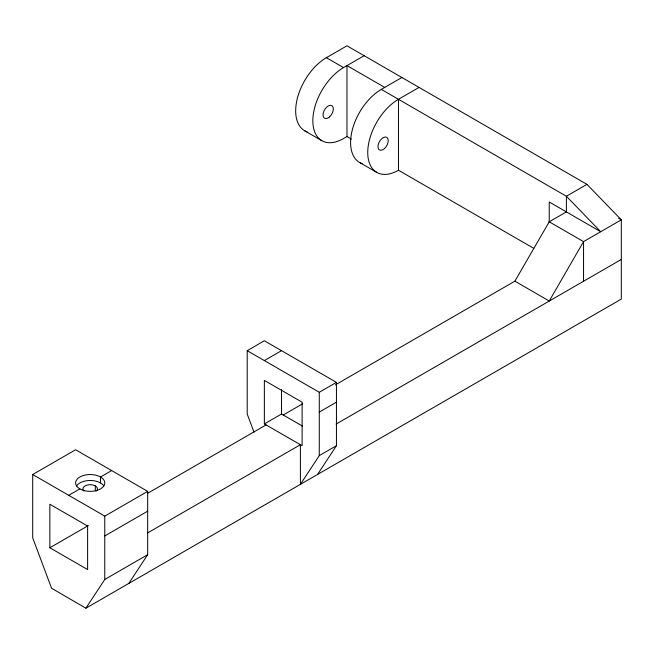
<?xml version="1.0" encoding="UTF-8"?>
<svg xmlns="http://www.w3.org/2000/svg" width="654" height="654" viewBox="0 0 654 654"><rect width="100%" height="100%" fill="white"/><g stroke="black" fill="none" stroke-linecap="round" stroke-linejoin="round"><path stroke-width="0.98" d="M335.412 384.863L514.902 281.155L549.229 221.812L566.389 211.904L566.389 196.249L381.307 89.394A43.442 25.081 -60 0 0 352.31 129.884A43.442 25.081 -60 0 0 362.152 163.647M85.895 608.204L104.771 579.469L147.673 554.698L147.673 491.367L75.602 449.748L32.7 474.518L32.7 537.858L51.576 588.248L85.895 608.204L621.3 299.091L621.3 219.826L586.981 184.363L346.98 45.796L326.387 57.691A43.442 25.081 -60 0 0 297.398 98.182A43.442 25.081 -60 0 0 307.233 131.945M128.797 583.433L147.673 554.698M253.973 432.081L247.204 414.015L247.204 350.675L264.363 340.767L336.442 382.377L336.442 445.717L319.275 455.625L300.399 484.361L300.399 444.712L264.363 423.923L264.363 380.399L302.115 402.194L302.115 445.717L300.399 444.712L147.371 533.075M317.558 474.452L336.442 445.717M351.37 139.089L346.98 136.555L343.546 138.534A43.442 25.081 -60 0 1 312.833 120.802A43.442 25.081 -60 0 1 343.546 67.599L364.139 55.704M381.307 89.394L401.891 77.499M533.689 248.307L398.466 170.236A43.442 25.081 -60 0 1 367.744 152.505A43.442 25.081 -60 0 1 398.466 99.302L419.059 87.407M264.363 360.583L281.522 350.675M586.981 184.363L566.389 196.249L600.707 231.72L549.229 201.996L549.229 222.246M68.735 495.323L79.894 488.89A14.56 8.404 0 0 0 104.256 485.121A14.56 8.404 0 0 0 86.418 474.82A14.56 8.404 0 0 0 79.894 488.89M111.638 470.561L100.487 476.995L100.487 482.938M49.859 547.766L87.611 569.56L87.611 526.037L49.859 504.242L49.859 547.766L88.38 525.522M264.363 423.923L281.522 414.015L302.598 426.171M32.7 474.518L104.771 516.129L147.673 491.367M247.204 350.675L319.275 392.286L336.442 382.377M147.551 493.345L266.08 424.912M283.239 415.004L302.696 403.763M104.771 535.945L147.673 511.175M319.275 412.102L336.442 402.194M621.3 259.458L336.131 424.078M618.659 218.305L621.3 219.826L583.548 241.628L549.229 301.036L514.902 281.155M384.732 87.407L346.98 65.613L346.98 136.555M326.387 57.691L343.546 67.599M549.229 221.812L583.548 241.628L583.548 281.253M304.666 130.775L321.833 140.684M359.586 162.478L376.745 172.386M398.466 99.302L398.466 170.236M319.275 392.286L319.275 455.625M281.522 389.727L281.522 414.015M104.771 516.129L104.771 579.469M95.337 485.914L95.337 490.868M83.884 490.99A7.284 4.202 0 0 1 90.187 484.679A7.284 4.202 0 0 1 96.49 490.99M76.502 486.012A14.56 8.404 0 0 1 90.187 480.477A14.56 8.404 0 0 1 103.872 486.012M329.526 116.903A7.284 4.202 -60 0 0 331.831 105.629A7.284 4.202 -60 0 0 323.215 113.265A7.284 4.202 -60 0 0 329.526 116.903M384.438 148.605A7.284 4.202 -60 0 0 386.743 137.332A7.284 4.202 -60 0 0 378.135 144.967A7.284 4.202 -60 0 0 384.438 148.605"/></g></svg>
